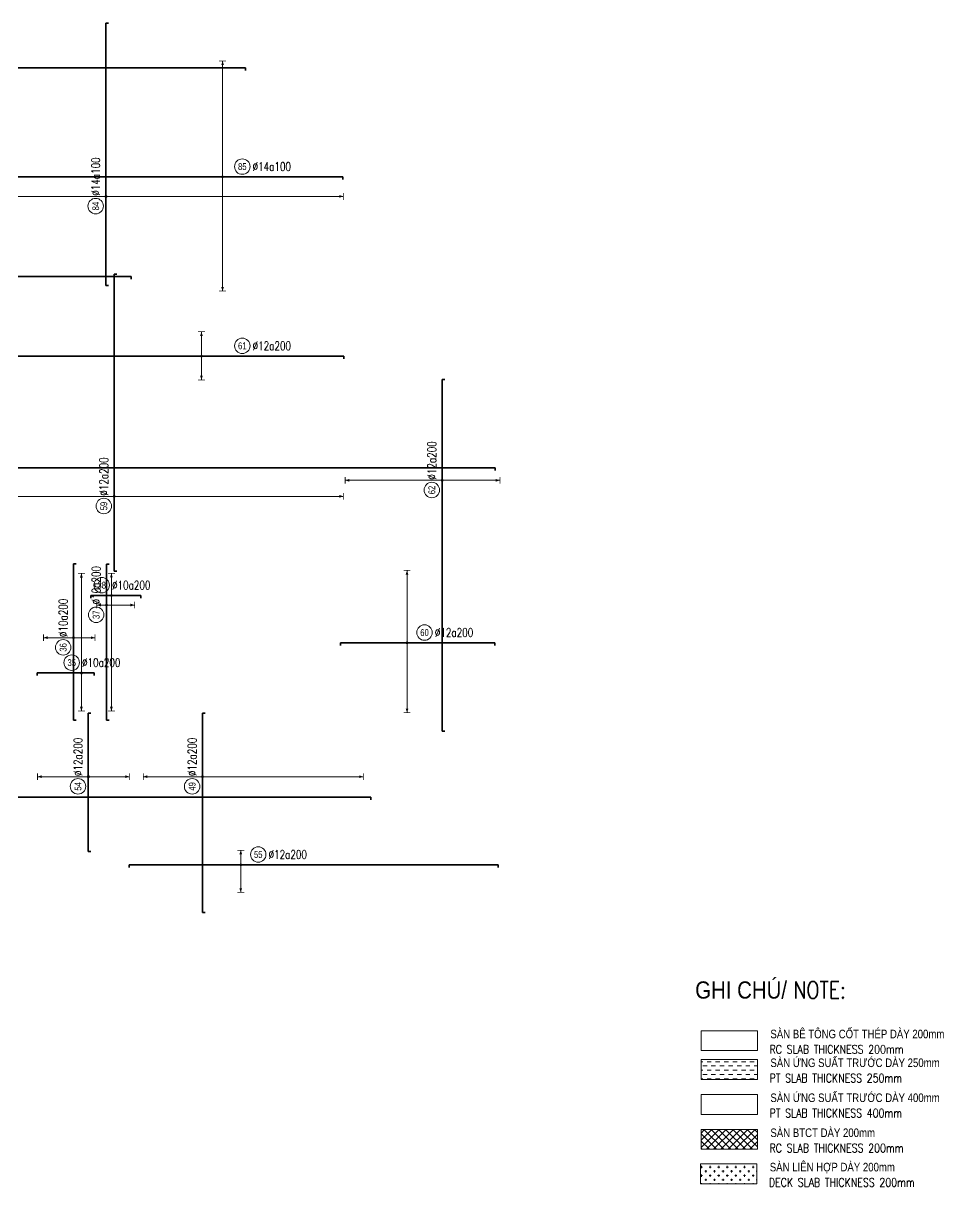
# Model space of a CAD drawing. Header units: millimetres. Extents: x -24156 to 1128921, y -12387 to 212709.
# Drawn here: x 164673 to 218223, y -7968 to 59689 of the extents above; entities that cross this region are included whole.
import ezdxf
from ezdxf.enums import TextEntityAlignment as Align

# ---------------------------------------------------------------- set-up
doc = ezdxf.new("R2010")
doc.units = ezdxf.units.MM
doc.header["$MEASUREMENT"] = 0
for name, color, linetype, lineweight in [('NDC_S_CONTINUOUS', 3, 'Continuous', 20), ('NDC_S_DIM', 1, 'Continuous', 9), ('NDC_S_ENG TEXT', 2, 'Continuous', 20), ('NDC_S_HATCH MATERIAL', 8, 'Continuous', 13), ('NDC_S_REBAR', 4, 'Continuous', 35), ('NDC_S_VN TEXT', 7, 'Continuous', 20)]:
    doc.layers.add(name, color=color, linetype=linetype, lineweight=lineweight)
doc.styles.add('ARIAL', font='arial.ttf', dxfattribs={"width": 0.8})
doc.styles.add('NDC_EN TXT', font='romans.shx', dxfattribs={"width": 0.8})
doc.styles.add('NDC_ROMANS', font='romans.shx', dxfattribs={"width": 0.8})
doc.styles.add('NDC_VIE TXT', font='arial.ttf', dxfattribs={"width": 0.8})

# ---------------------------------------------------------------- blocks, each defined once
blk = doc.blocks.new('*U14')
h = blk.add_hatch(color=6)
edge = h.paths.add_edge_path()
edge.add_arc((-2.99, 0), 0.3, 0, 360)
at = {"layer": 'NDC_S_DIM', "color": 8}
for q in [(-2.99, 4.24), (-2.99, -8.01)]:
    blk.add_line((-2.99, 0), q, dxfattribs=at)
for points in [[(-3.99, 4.24, 0.2, 0.2, 0), (-1.99, 4.24, 0, 0, 0)], [(-3.99, -8.01, 0.2, 0.2, 0), (-1.99, -8.01, 0, 0, 0)]]:
    blk.add_lwpolyline(points, format="xyseb", dxfattribs=at)
at = {"layer": 'NDC_S_DIM'}
blk.add_circle((2.1, 3), 2.25, dxfattribs=at)
at = {"layer": 'NDC_S_DIM', "color": 6}
blk.add_circle((-2.99, 0), 0.3, dxfattribs=at)
at = {"layer": 'NDC_S_DIM', "color": 8}
for points in [[(-3.39, 3.04), (-2.99, 4.24), (-2.59, 3.04)], [(-3.39, -6.81), (-2.99, -8.01), (-2.59, -6.81)]]:
    blk.add_solid(points, dxfattribs=at)
at = {"layer": 'NDC_S_REBAR'}
for p, q in [((0, 0), (-35.44, 0)), ((-35.44, 0), (-35.44, -0.75)), ((0, 0), (71.88, 0)), ((71.88, 0), (71.88, -0.75)), ((-35.44, -0.75), (-35.44, -0.75)), ((71.88, -0.75), (71.88, -0.75))]:
    blk.add_line(p, q, dxfattribs=at)
at = {"layer": 'NDC_S_VN TEXT', "style": 'ARIAL', "width": 0.8}
blk.add_attdef('KHT', text='', height=2, dxfattribs=at).set_placement((2.1, 3), align=Align.MIDDLE_CENTER)
at = {"layer": 'NDC_S_VN TEXT', "color": 3, "style": 'NDC_ROMANS', "width": 0.75}
blk.add_attdef('DKT', (5.1, 1.75), '', height=2.5, dxfattribs=at)
blk = doc.blocks.new('*U15')
h = blk.add_hatch(color=6)
edge = h.paths.add_edge_path()
edge.add_arc((-2.99, 0), 0.3, 0, 360)
at = {"layer": 'NDC_S_DIM', "color": 8}
for q in [(-2.99, 21.07), (-2.99, -14.93)]:
    blk.add_line((-2.99, 0), q, dxfattribs=at)
for points in [[(-3.99, 21.07, 0.2, 0.2, 0), (-1.99, 21.07, 0, 0, 0)], [(-3.99, -14.93, 0.2, 0.2, 0), (-1.99, -14.93, 0, 0, 0)]]:
    blk.add_lwpolyline(points, format="xyseb", dxfattribs=at)
at = {"layer": 'NDC_S_DIM'}
blk.add_circle((2.1, 3), 2.25, dxfattribs=at)
at = {"layer": 'NDC_S_DIM', "color": 6}
blk.add_circle((-2.99, 0), 0.3, dxfattribs=at)
at = {"layer": 'NDC_S_DIM', "color": 8}
for points in [[(-3.39, 19.87), (-2.99, 21.07), (-2.59, 19.87)], [(-3.39, -13.73), (-2.99, -14.93), (-2.59, -13.73)]]:
    blk.add_solid(points, dxfattribs=at)
at = {"layer": 'NDC_S_REBAR'}
for p, q in [((0, 0), (-139.3, 0)), ((-139.3, 0), (-139.3, -0.75)), ((0, 0), (192, 0)), ((192, 0), (192, -0.75)), ((-139.3, -0.75), (-139.3, -0.75)), ((192, -0.75), (192, -0.75))]:
    blk.add_line(p, q, dxfattribs=at)
at = {"layer": 'NDC_S_VN TEXT', "style": 'ARIAL', "width": 0.8}
blk.add_attdef('KHT', text='', height=2, dxfattribs=at).set_placement((2.1, 3), align=Align.MIDDLE_CENTER)
at = {"layer": 'NDC_S_VN TEXT', "color": 3, "style": 'NDC_ROMANS', "width": 0.75}
blk.add_attdef('DKT', (5.1, 1.75), '', height=2.5, dxfattribs=at)
blk = doc.blocks.new('*U17')
h = blk.add_hatch(color=6)
edge = h.paths.add_edge_path()
edge.add_arc((-2.99, 0), 0.3, 0, 360)
at = {"layer": 'NDC_S_DIM', "color": 8}
for q in [(-2.99, 21.07), (-2.99, -20.29)]:
    blk.add_line((-2.99, 0), q, dxfattribs=at)
for points in [[(-3.99, 21.07, 0.2, 0.2, 0), (-1.99, 21.07, 0, 0, 0)], [(-3.99, -20.29, 0.2, 0.2, 0), (-1.99, -20.29, 0, 0, 0)]]:
    blk.add_lwpolyline(points, format="xyseb", dxfattribs=at)
at = {"layer": 'NDC_S_DIM'}
blk.add_circle((2.1, 3), 2.25, dxfattribs=at)
at = {"layer": 'NDC_S_DIM', "color": 6}
blk.add_circle((-2.99, 0), 0.3, dxfattribs=at)
at = {"layer": 'NDC_S_DIM', "color": 8}
for points in [[(-3.39, 19.87), (-2.99, 21.07), (-2.59, 19.87)], [(-3.39, -19.09), (-2.99, -20.29), (-2.59, -19.09)]]:
    blk.add_solid(points, dxfattribs=at)
at = {"layer": 'NDC_S_REBAR'}
for p, q in [((0, 0), (-22.33, 0)), ((-22.33, 0), (-22.33, -0.75)), ((0, 0), (22.6, 0)), ((22.6, 0), (22.6, -0.75)), ((-22.33, -0.75), (-22.33, -0.75)), ((22.6, -0.75), (22.6, -0.75))]:
    blk.add_line(p, q, dxfattribs=at)
at = {"layer": 'NDC_S_VN TEXT', "style": 'ARIAL', "width": 0.8}
blk.add_attdef('KHT', text='', height=2, dxfattribs=at).set_placement((2.1, 3), align=Align.MIDDLE_CENTER)
at = {"layer": 'NDC_S_VN TEXT', "color": 3, "style": 'NDC_ROMANS', "width": 0.75}
blk.add_attdef('DKT', (5.1, 1.75), '', height=2.5, dxfattribs=at)
blk = doc.blocks.new('*U18')
h = blk.add_hatch(color=6)
edge = h.paths.add_edge_path()
edge.add_arc((-2.48, 0), 0.3, 0, 360)
at = {"layer": 'NDC_S_DIM', "color": 8}
for q in [(-2.48, 21.61), (-2.48, -27.14)]:
    blk.add_line((-2.48, 0), q, dxfattribs=at)
for points in [[(-3.48, 21.61, 0.2, 0.2, 0), (-1.48, 21.61, 0, 0, 0)], [(-3.48, -27.14, 0.2, 0.2, 0), (-1.48, -27.14, 0, 0, 0)]]:
    blk.add_lwpolyline(points, format="xyseb", dxfattribs=at)
at = {"layer": 'NDC_S_DIM'}
blk.add_circle((2.1, 3), 2.25, dxfattribs=at)
at = {"layer": 'NDC_S_DIM', "color": 6}
blk.add_circle((-2.48, 0), 0.3, dxfattribs=at)
at = {"layer": 'NDC_S_DIM', "color": 8}
for points in [[(-2.88, 20.41), (-2.48, 21.61), (-2.08, 20.41)], [(-2.88, -25.94), (-2.48, -27.14), (-2.08, -25.94)]]:
    blk.add_solid(points, dxfattribs=at)
at = {"layer": 'NDC_S_REBAR'}
for p, q in [((0, 0), (-155.02, 0)), ((-155.02, 0), (-155.02, -0.75)), ((0, 0), (212.54, 0)), ((212.54, 0), (212.54, -0.75)), ((-155.02, -0.75), (-155.02, -0.75)), ((212.54, -0.75), (212.54, -0.75))]:
    blk.add_line(p, q, dxfattribs=at)
at = {"layer": 'NDC_S_VN TEXT', "style": 'ARIAL', "width": 0.8}
blk.add_attdef('KHT', text='', height=2, dxfattribs=at).set_placement((2.1, 3), align=Align.MIDDLE_CENTER)
at = {"layer": 'NDC_S_VN TEXT', "color": 3, "style": 'NDC_ROMANS', "width": 0.75}
blk.add_attdef('DKT', (5.1, 1.75), '', height=2.5, dxfattribs=at)
blk = doc.blocks.new('*U20')
h = blk.add_hatch(color=6)
edge = h.paths.add_edge_path()
edge.add_arc((-2.48, 0), 0.3, 0, 360)
at = {"layer": 'NDC_S_DIM', "color": 8}
for q in [(-2.48, 7.09), (-2.48, -6.91)]:
    blk.add_line((-2.48, 0), q, dxfattribs=at)
for points in [[(-3.48, 7.09, 0.2, 0.2, 0), (-1.48, 7.09, 0, 0, 0)], [(-3.48, -6.91, 0.2, 0.2, 0), (-1.48, -6.91, 0, 0, 0)]]:
    blk.add_lwpolyline(points, format="xyseb", dxfattribs=at)
at = {"layer": 'NDC_S_DIM'}
blk.add_circle((9.4, 3), 2.25, dxfattribs=at)
at = {"layer": 'NDC_S_DIM', "color": 6}
blk.add_circle((-2.48, 0), 0.3, dxfattribs=at)
at = {"layer": 'NDC_S_DIM', "color": 8}
for points in [[(-2.88, 5.89), (-2.48, 7.09), (-2.08, 5.89)], [(-2.88, -5.71), (-2.48, -6.91), (-2.08, -5.71)]]:
    blk.add_solid(points, dxfattribs=at)
at = {"layer": 'NDC_S_REBAR'}
for p, q in [((0, 0), (-93.37, 0)), ((-93.37, 0), (-93.37, -0.75)), ((0, 0), (38.9, 0)), ((38.9, 0), (38.9, -0.75)), ((-93.37, -0.75), (-93.37, -0.75)), ((38.9, -0.75), (38.9, -0.75))]:
    blk.add_line(p, q, dxfattribs=at)
at = {"layer": 'NDC_S_VN TEXT', "style": 'ARIAL', "width": 0.8}
blk.add_attdef('KHT', text='', height=2, dxfattribs=at).set_placement((9.4, 3), align=Align.MIDDLE_CENTER)
at = {"layer": 'NDC_S_VN TEXT', "color": 3, "style": 'NDC_ROMANS', "width": 0.75}
blk.add_attdef('DKT', (12.4, 1.75), '', height=2.5, dxfattribs=at)
blk = doc.blocks.new('*U21')
h = blk.add_hatch(color=6)
edge = h.paths.add_edge_path()
edge.add_arc((3.66, 0), 0.3, 0, 360)
at = {"layer": 'NDC_S_DIM', "color": 8}
for q in [(3.66, 33.71), (3.66, -33.21)]:
    blk.add_line((3.66, 0), q, dxfattribs=at)
for points in [[(2.66, 33.71, 0.2, 0.2, 0), (4.66, 33.71, 0, 0, 0)], [(2.66, -33.21, 0.2, 0.2, 0), (4.66, -33.21, 0, 0, 0)]]:
    blk.add_lwpolyline(points, format="xyseb", dxfattribs=at)
at = {"layer": 'NDC_S_DIM'}
blk.add_circle((9.4, 3), 2.25, dxfattribs=at)
at = {"layer": 'NDC_S_DIM', "color": 6}
blk.add_circle((3.66, 0), 0.3, dxfattribs=at)
at = {"layer": 'NDC_S_DIM', "color": 8}
for points in [[(3.26, 32.51), (3.66, 33.71), (4.06, 32.51)], [(3.26, -32.01), (3.66, -33.21), (4.06, -32.01)]]:
    blk.add_solid(points, dxfattribs=at)
at = {"layer": 'NDC_S_REBAR'}
for p, q in [((0, 0), (-108.26, 0)), ((-108.26, 0), (-108.26, -0.75)), ((0, 0), (38.63, 0)), ((38.63, 0), (38.63, -0.75)), ((-108.26, -0.75), (-108.26, -0.75)), ((38.63, -0.75), (38.63, -0.75))]:
    blk.add_line(p, q, dxfattribs=at)
at = {"layer": 'NDC_S_VN TEXT', "style": 'ARIAL', "width": 0.8}
blk.add_attdef('KHT', text='', height=2, dxfattribs=at).set_placement((9.4, 3), align=Align.MIDDLE_CENTER)
at = {"layer": 'NDC_S_VN TEXT', "color": 3, "style": 'NDC_ROMANS', "width": 0.75}
blk.add_attdef('DKT', (12.4, 1.75), '', height=2.5, dxfattribs=at)
blk = doc.blocks.new('*U22')
h = blk.add_hatch(color=6)
edge = h.paths.add_edge_path()
edge.add_arc((0, 0), 0.3, 0, 360)
at = {"layer": 'NDC_S_DIM', "color": 8}
for q in [(0, 11.04), (0, -10.96)]:
    blk.add_line((0, 0), q, dxfattribs=at)
for points in [[(-1, 11.04, 0.2, 0.2, 0), (1, 11.04, 0, 0, 0)], [(-1, -10.96, 0.2, 0.2, 0), (1, -10.96, 0, 0, 0)]]:
    blk.add_lwpolyline(points, format="xyseb", dxfattribs=at)
at = {"layer": 'NDC_S_DIM'}
blk.add_circle((9.4, 3), 2.25, dxfattribs=at)
at = {"layer": 'NDC_S_DIM', "color": 6}
blk.add_circle((0, 0), 0.3, dxfattribs=at)
at = {"layer": 'NDC_S_DIM', "color": 8}
for points in [[(-0.4, 9.84), (0, 11.04), (0.4, 9.84)], [(-0.4, -9.76), (0, -10.96), (0.4, -9.76)]]:
    blk.add_solid(points, dxfattribs=at)
at = {"layer": 'NDC_S_REBAR'}
for p, q in [((0, 0), (-111.21, 0)), ((-111.21, 0), (-111.21, -0.75)), ((0, 0), (164.82, 0)), ((164.82, 0), (164.82, -0.75)), ((-111.21, -0.75), (-111.21, -0.75)), ((164.82, -0.75), (164.82, -0.75))]:
    blk.add_line(p, q, dxfattribs=at)
at = {"layer": 'NDC_S_VN TEXT', "style": 'ARIAL', "width": 0.8}
blk.add_attdef('KHT', text='', height=2, dxfattribs=at).set_placement((9.4, 3), align=Align.MIDDLE_CENTER)
at = {"layer": 'NDC_S_VN TEXT', "color": 3, "style": 'NDC_ROMANS', "width": 0.75}
blk.add_attdef('DKT', (12.4, 1.75), '', height=2.5, dxfattribs=at)
blk = doc.blocks.new('*U36')
h = blk.add_hatch(color=6)
edge = h.paths.add_edge_path()
edge.add_arc((0, 0), 0.3, 0, 360)
at = {"layer": 'NDC_S_DIM', "color": 8}
for q in [(0, 14.78), (0, -11.97)]:
    blk.add_line((0, 0), q, dxfattribs=at)
for points in [[(-1, 14.78, 0.2, 0.2, 0), (1, 14.78, 0, 0, 0)], [(-1, -11.97, 0.2, 0.2, 0), (1, -11.97, 0, 0, 0)]]:
    blk.add_lwpolyline(points, format="xyseb", dxfattribs=at)
at = {"layer": 'NDC_S_DIM'}
blk.add_circle((-2.82, 3), 2.25, dxfattribs=at)
at = {"layer": 'NDC_S_DIM', "color": 6}
blk.add_circle((0, 0), 0.3, dxfattribs=at)
at = {"layer": 'NDC_S_DIM', "color": 8}
for points in [[(-0.4, 13.58), (0, 14.78), (0.4, 13.58)], [(-0.4, -10.77), (0, -11.97), (0.4, -10.77)]]:
    blk.add_solid(points, dxfattribs=at)
at = {"layer": 'NDC_S_REBAR'}
for p, q in [((0, 0), (-21.78, 0)), ((-21.78, 0), (-21.78, -0.75)), ((0, 0), (18.52, 0)), ((18.52, 0), (18.52, -0.75)), ((-21.78, -0.75), (-21.78, -0.75)), ((18.52, -0.75), (18.52, -0.75))]:
    blk.add_line(p, q, dxfattribs=at)
at = {"layer": 'NDC_S_VN TEXT', "style": 'ARIAL', "width": 0.8}
blk.add_attdef('KHT', text='', height=2, dxfattribs=at).set_placement((-2.82, 3), align=Align.MIDDLE_CENTER)
at = {"layer": 'NDC_S_VN TEXT', "color": 3, "style": 'NDC_ROMANS', "width": 0.75}
blk.add_attdef('DKT', (0.18, 1.75), '', height=2.5, dxfattribs=at)
blk = doc.blocks.new('*U37')
h = blk.add_hatch(color=6)
edge = h.paths.add_edge_path()
edge.add_arc((0, 0), 0.3, 0, 360)
at = {"layer": 'NDC_S_DIM', "color": 8}
for q in [(0, 17.23), (0, -46.82)]:
    blk.add_line((0, 0), q, dxfattribs=at)
for points in [[(-1, 17.23, 0.2, 0.2, 0), (1, 17.23, 0, 0, 0)], [(-1, -46.82, 0.2, 0.2, 0), (1, -46.82, 0, 0, 0)]]:
    blk.add_lwpolyline(points, format="xyseb", dxfattribs=at)
at = {"layer": 'NDC_S_DIM'}
blk.add_circle((-2.82, 3), 2.25, dxfattribs=at)
at = {"layer": 'NDC_S_DIM', "color": 6}
blk.add_circle((0, 0), 0.3, dxfattribs=at)
at = {"layer": 'NDC_S_DIM', "color": 8}
for points in [[(-0.4, 16.03), (0, 17.23), (0.4, 16.03)], [(-0.4, -45.62), (0, -46.82), (0.4, -45.62)]]:
    blk.add_solid(points, dxfattribs=at)
at = {"layer": 'NDC_S_REBAR'}
for p, q in [((0, 0), (-39.53, 0)), ((-39.53, 0), (-39.53, -0.75)), ((0, 0), (18.52, 0)), ((18.52, 0), (18.52, -0.75)), ((-39.53, -0.75), (-39.53, -0.75)), ((18.52, -0.75), (18.52, -0.75))]:
    blk.add_line(p, q, dxfattribs=at)
at = {"layer": 'NDC_S_VN TEXT', "style": 'ARIAL', "width": 0.8}
blk.add_attdef('KHT', text='', height=2, dxfattribs=at).set_placement((-2.82, 3), align=Align.MIDDLE_CENTER)
at = {"layer": 'NDC_S_VN TEXT', "color": 3, "style": 'NDC_ROMANS', "width": 0.75}
blk.add_attdef('DKT', (0.18, 1.75), '', height=2.5, dxfattribs=at)
blk = doc.blocks.new('*U39')
h = blk.add_hatch(color=6)
edge = h.paths.add_edge_path()
edge.add_arc((0, 0), 0.3, 0, 360)
at = {"layer": 'NDC_S_DIM', "color": 8}
for q in [(0, 28.2), (0, -16.8)]:
    blk.add_line((0, 0), q, dxfattribs=at)
for points in [[(-1, 28.2, 0.2, 0.2, 0), (1, 28.2, 0, 0, 0)], [(-1, -16.8, 0.2, 0.2, 0), (1, -16.8, 0, 0, 0)]]:
    blk.add_lwpolyline(points, format="xyseb", dxfattribs=at)
at = {"layer": 'NDC_S_DIM'}
blk.add_circle((-2.82, 3), 2.25, dxfattribs=at)
at = {"layer": 'NDC_S_DIM', "color": 6}
blk.add_circle((0, 0), 0.3, dxfattribs=at)
at = {"layer": 'NDC_S_DIM', "color": 8}
for points in [[(-0.4, 27), (0, 28.2), (0.4, 27)], [(-0.4, -15.6), (0, -16.8), (0.4, -15.6)]]:
    blk.add_solid(points, dxfattribs=at)
at = {"layer": 'NDC_S_REBAR'}
for p, q in [((0, 0), (-72.96, 0)), ((-72.96, 0), (-72.96, -0.75)), ((0, 0), (29.32, 0)), ((29.32, 0), (29.32, -0.75)), ((-72.96, -0.75), (-72.96, -0.75)), ((29.32, -0.75), (29.32, -0.75))]:
    blk.add_line(p, q, dxfattribs=at)
at = {"layer": 'NDC_S_VN TEXT', "style": 'ARIAL', "width": 0.8}
blk.add_attdef('KHT', text='', height=2, dxfattribs=at).set_placement((-2.82, 3), align=Align.MIDDLE_CENTER)
at = {"layer": 'NDC_S_VN TEXT', "color": 3, "style": 'NDC_ROMANS', "width": 0.75}
blk.add_attdef('DKT', (0.18, 1.75), '', height=2.5, dxfattribs=at)
blk = doc.blocks.new('*U40')
h = blk.add_hatch(color=6)
edge = h.paths.add_edge_path()
edge.add_arc((0, 0), 0.3, 0, 360)
at = {"layer": 'NDC_S_DIM', "color": 8}
for q in [(0, 63.54), (0, -66.71)]:
    blk.add_line((0, 0), q, dxfattribs=at)
for points in [[(-1, 63.54, 0.2, 0.2, 0), (1, 63.54, 0, 0, 0)], [(-1, -66.71, 0.2, 0.2, 0), (1, -66.71, 0, 0, 0)]]:
    blk.add_lwpolyline(points, format="xyseb", dxfattribs=at)
at = {"layer": 'NDC_S_DIM'}
blk.add_circle((-2.82, 3), 2.25, dxfattribs=at)
at = {"layer": 'NDC_S_DIM', "color": 6}
blk.add_circle((0, 0), 0.3, dxfattribs=at)
at = {"layer": 'NDC_S_DIM', "color": 8}
for points in [[(-0.4, 62.34), (0, 63.54), (0.4, 62.34)], [(-0.4, -65.51), (0, -66.71), (0.4, -65.51)]]:
    blk.add_solid(points, dxfattribs=at)
at = {"layer": 'NDC_S_REBAR'}
for p, q in [((0, 0), (-21.79, 0)), ((-21.79, 0), (-21.79, -0.75)), ((0, 0), (64.63, 0)), ((64.63, 0), (64.63, -0.75)), ((-21.79, -0.75), (-21.79, -0.75)), ((64.63, -0.75), (64.63, -0.75))]:
    blk.add_line(p, q, dxfattribs=at)
at = {"layer": 'NDC_S_VN TEXT', "style": 'ARIAL', "width": 0.8}
blk.add_attdef('KHT', text='', height=2, dxfattribs=at).set_placement((-2.82, 3), align=Align.MIDDLE_CENTER)
at = {"layer": 'NDC_S_VN TEXT', "color": 3, "style": 'NDC_ROMANS', "width": 0.75}
blk.add_attdef('DKT', (0.18, 1.75), '', height=2.5, dxfattribs=at)
blk = doc.blocks.new('*U41')
h = blk.add_hatch(color=6)
edge = h.paths.add_edge_path()
edge.add_arc((0, 0), 0.3, 0, 360)
at = {"layer": 'NDC_S_DIM', "color": 8}
for q in [(0, 38.68), (0, -69.07)]:
    blk.add_line((0, 0), q, dxfattribs=at)
for points in [[(-1, 38.68, 0.2, 0.2, 0), (1, 38.68, 0, 0, 0)], [(-1, -69.07, 0.2, 0.2, 0), (1, -69.07, 0, 0, 0)]]:
    blk.add_lwpolyline(points, format="xyseb", dxfattribs=at)
at = {"layer": 'NDC_S_DIM'}
blk.add_circle((-2.82, 3), 2.25, dxfattribs=at)
at = {"layer": 'NDC_S_DIM', "color": 6}
blk.add_circle((0, 0), 0.3, dxfattribs=at)
at = {"layer": 'NDC_S_DIM', "color": 8}
for points in [[(-0.4, 37.48), (0, 38.68), (0.4, 37.48)], [(-0.4, -67.87), (0, -69.07), (0.4, -67.87)]]:
    blk.add_solid(points, dxfattribs=at)
at = {"layer": 'NDC_S_REBAR'}
for p, q in [((0, 0), (-25.9, 0)), ((-25.9, 0), (-25.9, -0.75)), ((0, 0), (50.34, 0)), ((50.34, 0), (50.34, -0.75)), ((-25.9, -0.75), (-25.9, -0.75)), ((50.34, -0.75), (50.34, -0.75))]:
    blk.add_line(p, q, dxfattribs=at)
at = {"layer": 'NDC_S_VN TEXT', "style": 'ARIAL', "width": 0.8}
blk.add_attdef('KHT', text='', height=2, dxfattribs=at).set_placement((-2.82, 3), align=Align.MIDDLE_CENTER)
at = {"layer": 'NDC_S_VN TEXT', "color": 3, "style": 'NDC_ROMANS', "width": 0.75}
blk.add_attdef('DKT', (0.18, 1.75), '', height=2.5, dxfattribs=at)
blk = doc.blocks.new('*U43')
h = blk.add_hatch(color=6)
edge = h.paths.add_edge_path()
edge.add_arc((0, 0), 0.3, 0, 360)
at = {"layer": 'NDC_S_DIM', "color": 8}
for q in [(0, 8.71), (0, -6.29)]:
    blk.add_line((0, 0), q, dxfattribs=at)
for points in [[(-1, 8.71, 0.2, 0.2, 0), (1, 8.71, 0, 0, 0)], [(-1, -6.29, 0.2, 0.2, 0), (1, -6.29, 0, 0, 0)]]:
    blk.add_lwpolyline(points, format="xyseb", dxfattribs=at)
at = {"layer": 'NDC_S_DIM'}
blk.add_circle((-2.82, 3), 2.25, dxfattribs=at)
at = {"layer": 'NDC_S_DIM', "color": 6}
blk.add_circle((0, 0), 0.3, dxfattribs=at)
at = {"layer": 'NDC_S_DIM', "color": 8}
for points in [[(-0.4, 7.51), (0, 8.71), (0.4, 7.51)], [(-0.4, -5.09), (0, -6.29), (0.4, -5.09)]]:
    blk.add_solid(points, dxfattribs=at)
at = {"layer": 'NDC_S_REBAR'}
for p, q in [((0, 0), (-23.99, 0)), ((-23.99, 0), (-23.99, -0.75)), ((0, 0), (21.43, 0)), ((21.43, 0), (21.43, -0.75)), ((-23.99, -0.75), (-23.99, -0.75)), ((21.43, -0.75), (21.43, -0.75))]:
    blk.add_line(p, q, dxfattribs=at)
at = {"layer": 'NDC_S_VN TEXT', "style": 'ARIAL', "width": 0.8}
blk.add_attdef('KHT', text='', height=2, dxfattribs=at).set_placement((-2.82, 3), align=Align.MIDDLE_CENTER)
at = {"layer": 'NDC_S_VN TEXT', "color": 3, "style": 'NDC_ROMANS', "width": 0.75}
blk.add_attdef('DKT', (0.18, 1.75), '', height=2.5, dxfattribs=at)
blk = doc.blocks.new('*U507')
h = blk.add_hatch(color=6)
edge = h.paths.add_edge_path()
edge.add_arc((0, 0), 0.3, 0, 360)
at = {"layer": 'NDC_S_DIM', "color": 8}
for q in [(0, 28.95), (0, -11.05)]:
    blk.add_line((0, 0), q, dxfattribs=at)
for points in [[(-1, 28.95, 0.2, 0.2, 0), (1, 28.95, 0, 0, 0)], [(-1, -11.05, 0.2, 0.2, 0), (1, -11.05, 0, 0, 0)]]:
    blk.add_lwpolyline(points, format="xyseb", dxfattribs=at)
at = {"layer": 'NDC_S_DIM'}
blk.add_circle((-2.82, 3), 2.25, dxfattribs=at)
at = {"layer": 'NDC_S_DIM', "color": 6}
blk.add_circle((0, 0), 0.3, dxfattribs=at)
at = {"layer": 'NDC_S_DIM', "color": 8}
for points in [[(-0.4, 27.75), (0, 28.95), (0.4, 27.75)], [(-0.4, -9.85), (0, -11.05), (0.4, -9.85)]]:
    blk.add_solid(points, dxfattribs=at)
at = {"layer": 'NDC_S_REBAR'}
for p, q in [((0, 0), (-12.88, 0)), ((-12.88, 0), (-12.88, -0.75)), ((0, 0), (3.73, 0)), ((3.73, 0), (3.73, -0.75)), ((-12.88, -0.75), (-12.88, -0.75)), ((3.73, -0.75), (3.73, -0.75))]:
    blk.add_line(p, q, dxfattribs=at)
at = {"layer": 'NDC_S_VN TEXT', "style": 'ARIAL', "width": 0.8}
blk.add_attdef('KHT', text='', height=2, dxfattribs=at).set_placement((-2.82, 3), align=Align.MIDDLE_CENTER)
at = {"layer": 'NDC_S_VN TEXT', "color": 3, "style": 'NDC_ROMANS', "width": 0.75}
blk.add_attdef('DKT', (0.18, 1.75), '', height=2.5, dxfattribs=at)
blk = doc.blocks.new('*U47')
h = blk.add_hatch(color=6)
edge = h.paths.add_edge_path()
edge.add_arc((0, 0), 0.3, 0, 360)
at = {"layer": 'NDC_S_DIM', "color": 8}
for q in [(0, 2.82), (0, -8.18)]:
    blk.add_line((0, 0), q, dxfattribs=at)
for points in [[(-1, 2.82, 0.2, 0.2, 0), (1, 2.82, 0, 0, 0)], [(-1, -8.18, 0.2, 0.2, 0), (1, -8.18, 0, 0, 0)]]:
    blk.add_lwpolyline(points, format="xyseb", dxfattribs=at)
at = {"layer": 'NDC_S_DIM'}
blk.add_circle((-2.82, 3), 2.25, dxfattribs=at)
at = {"layer": 'NDC_S_DIM', "color": 6}
blk.add_circle((0, 0), 0.3, dxfattribs=at)
at = {"layer": 'NDC_S_DIM', "color": 8}
for points in [[(-0.4, 1.62), (0, 2.82), (0.4, 1.62)], [(-0.4, -6.98), (0, -8.18), (0.4, -6.98)]]:
    blk.add_solid(points, dxfattribs=at)
at = {"layer": 'NDC_S_REBAR'}
for p, q in [((0, 0), (-33.48, 0)), ((-33.48, 0), (-33.48, -0.75)), ((0, 0), (11.88, 0)), ((11.88, 0), (11.88, -0.75)), ((-33.48, -0.75), (-33.48, -0.75)), ((11.88, -0.75), (11.88, -0.75))]:
    blk.add_line(p, q, dxfattribs=at)
at = {"layer": 'NDC_S_VN TEXT', "style": 'ARIAL', "width": 0.8}
blk.add_attdef('KHT', text='', height=2, dxfattribs=at).set_placement((-2.82, 3), align=Align.MIDDLE_CENTER)
at = {"layer": 'NDC_S_VN TEXT', "color": 3, "style": 'NDC_ROMANS', "width": 0.75}
blk.add_attdef('DKT', (0.18, 1.75), '', height=2.5, dxfattribs=at)
blk = doc.blocks.new('*U48')
h = blk.add_hatch(color=6)
edge = h.paths.add_edge_path()
edge.add_arc((0, 0), 0.3, 0, 360)
at = {"layer": 'NDC_S_DIM', "color": 8}
for q in [(0, 6.43), (0, -33.57)]:
    blk.add_line((0, 0), q, dxfattribs=at)
for points in [[(-1, 6.43, 0.2, 0.2, 0), (1, 6.43, 0, 0, 0)], [(-1, -33.57, 0.2, 0.2, 0), (1, -33.57, 0, 0, 0)]]:
    blk.add_lwpolyline(points, format="xyseb", dxfattribs=at)
at = {"layer": 'NDC_S_DIM'}
blk.add_circle((-2.82, 3), 2.25, dxfattribs=at)
at = {"layer": 'NDC_S_DIM', "color": 6}
blk.add_circle((0, 0), 0.3, dxfattribs=at)
at = {"layer": 'NDC_S_DIM', "color": 8}
for points in [[(-0.4, 5.23), (0, 6.43), (0.4, 5.23)], [(-0.4, -32.37), (0, -33.57), (0.4, -32.37)]]:
    blk.add_solid(points, dxfattribs=at)
at = {"layer": 'NDC_S_REBAR'}
for p, q in [((0, 0), (-5.98, 0)), ((-5.98, 0), (-5.98, -0.75)), ((0, 0), (8.54, 0)), ((8.54, 0), (8.54, -0.75)), ((-5.98, -0.75), (-5.98, -0.75)), ((8.54, -0.75), (8.54, -0.75))]:
    blk.add_line(p, q, dxfattribs=at)
at = {"layer": 'NDC_S_VN TEXT', "style": 'ARIAL', "width": 0.8}
blk.add_attdef('KHT', text='', height=2, dxfattribs=at).set_placement((-2.82, 3), align=Align.MIDDLE_CENTER)
at = {"layer": 'NDC_S_VN TEXT', "color": 3, "style": 'NDC_ROMANS', "width": 0.75}
blk.add_attdef('DKT', (0.18, 1.75), '', height=2.5, dxfattribs=at)
blk = doc.blocks.new('*U51')
h = blk.add_hatch(color=6)
edge = h.paths.add_edge_path()
edge.add_arc((-2.48, 0), 0.3, 0, 360)
at = {"layer": 'NDC_S_DIM', "color": 8}
for q in [(-2.48, 13.7), (-2.48, -15.55)]:
    blk.add_line((-2.48, 0), q, dxfattribs=at)
for points in [[(-3.48, 13.7, 0.2, 0.2, 0), (-1.48, 13.7, 0, 0, 0)], [(-3.48, -15.55, 0.2, 0.2, 0), (-1.48, -15.55, 0, 0, 0)]]:
    blk.add_lwpolyline(points, format="xyseb", dxfattribs=at)
at = {"layer": 'NDC_S_DIM'}
blk.add_circle((9.4, 3), 2.25, dxfattribs=at)
at = {"layer": 'NDC_S_DIM', "color": 6}
blk.add_circle((-2.48, 0), 0.3, dxfattribs=at)
at = {"layer": 'NDC_S_DIM', "color": 8}
for points in [[(-2.88, 12.5), (-2.48, 13.7), (-2.08, 12.5)], [(-2.88, -14.35), (-2.48, -15.55), (-2.08, -14.35)]]:
    blk.add_solid(points, dxfattribs=at)
at = {"layer": 'NDC_S_REBAR'}
for p, q in [((0, 0), (-64.06, 0)), ((-64.06, 0), (-64.06, -0.75)), ((0, 0), (185.75, 0)), ((185.75, 0), (185.75, -0.75)), ((-64.06, -0.75), (-64.06, -0.75)), ((185.75, -0.75), (185.75, -0.75))]:
    blk.add_line(p, q, dxfattribs=at)
at = {"layer": 'NDC_S_VN TEXT', "style": 'ARIAL', "width": 0.8}
blk.add_attdef('KHT', text='', height=2, dxfattribs=at).set_placement((9.4, 3), align=Align.MIDDLE_CENTER)
at = {"layer": 'NDC_S_VN TEXT', "color": 3, "style": 'NDC_ROMANS', "width": 0.75}
blk.add_attdef('DKT', (12.4, 1.75), '', height=2.5, dxfattribs=at)

msp = doc.modelspace()

# ---------------------------------------------------------------- hatches: boundary and pattern name
at = {"layer": 'NDC_S_HATCH MATERIAL'}
h = msp.add_hatch(dxfattribs=at)
h.set_pattern_fill('DASH', color=256, scale=2000)
h.set_pattern_definition([(0, (169701, -56446.66), (250, 250), [250, -250])])
h.paths.add_polyline_path([(204104.7, -571.5), (207382.5, -571.5), (207382.5, -1723.7), (204104.7, -1723.7)])
h = msp.add_hatch(dxfattribs=at)
h.set_pattern_fill('CROSS', color=256, scale=1000)
h.set_pattern_definition([(0, (7568.84, 6179.1), (250, 250), [125, -375]), (90, (7631.34, 6116.6), (-250, 250), [125, -375])])
h.paths.add_polyline_path([(204068.6, -6638.9), (204068.6, -7791.1), (207346.4, -7791.1), (207346.4, -6638.9)])

# ---------------------------------------------------------------- linework, layer by layer
at = {"layer": 'NDC_S_CONTINUOUS'}
for p, q in [((204104.7, 1101), (207382.5, 1101)), ((204104.7, -51.2), (204104.7, 1101)), ((207382.5, 1101), (207382.5, -51.2)), ((207382.5, -51.2), (204104.7, -51.2)), ((204104.7, -571.5), (207382.5, -571.5)), ((204104.7, -1723.7), (204104.7, -571.5)), ((207382.5, -571.5), (207382.5, -1723.7)), ((207382.5, -1723.7), (204104.7, -1723.7)), ((204104.7, -2606.1), (207382.5, -2606.1)), ((204104.7, -3758.3), (204104.7, -2606.1)), ((207382.5, -2606.1), (207382.5, -3758.3)), ((207382.5, -3758.3), (204104.7, -3758.3)), ((204104.7, -4640.8), (207382.5, -4640.8)), ((204104.7, -5793), (204104.7, -4640.8)), ((207382.5, -4640.8), (207382.5, -5793)), ((207382.5, -5793), (204104.7, -5793)), ((204068.6, -6638.9), (207346.4, -6638.9)), ((204068.6, -6638.9), (204068.6, -7791.1)), ((207346.4, -6638.9), (207346.4, -7791.1)), ((204068.6, -7791.1), (207346.4, -7791.1))]:
    msp.add_line(p, q, dxfattribs=at)
at = {"layer": 'NDC_S_HATCH MATERIAL', "linetype": 'Continuous', "ltscale": 500}
for p, q in [((204104.7, -4848.9), (204312.8, -4640.8)), ((204104.7, -5268), (204731.9, -4640.8)), ((204104.7, -5687.1), (205151, -4640.8)), ((205424.6, -5793), (204272.4, -4640.8)), ((204417.8, -5793), (205570, -4640.8)), ((205843.7, -5793), (204691.5, -4640.8)), ((204836.9, -5793), (205989.1, -4640.8)), ((206262.8, -5793), (205110.6, -4640.8)), ((205256, -5793), (206408.2, -4640.8)), ((206681.9, -5793), (205529.7, -4640.8)), ((205675.1, -5793), (206827.3, -4640.8)), ((207101, -5793), (205948.8, -4640.8)), ((206094.2, -5793), (207246.4, -4640.8)), ((207382.5, -5655.4), (206367.8, -4640.8)), ((207382.5, -5236.3), (206786.9, -4640.8)), ((207382.5, -4817.3), (207206, -4640.8)), ((205005.6, -5793), (204104.7, -4892.1)), ((204586.5, -5793), (204104.7, -5311.2)), ((206513.2, -5793), (207382.5, -4923.8)), ((206932.3, -5793), (207382.5, -5342.9)), ((204167.4, -5793), (204104.7, -5730.3)), ((207351.4, -5793), (207382.5, -5761.9))]:
    msp.add_line(p, q, dxfattribs=at)

# ---------------------------------------------------------------- block references
at = {"xscale": 200, "yscale": 200, "zscale": 200, "rotation": 90}
for name, p, values in [('*U41', (169485.5, 49621.3), {'KHT': '84', 'DKT': '%%c14a100'}), ('*U40', (169958.3, 32178.2), {'KHT': '59', 'DKT': '%%c12a200'}), ('*U39', (189040.4, 33111.3), {'KHT': '62', 'DKT': '%%c12a200'}), ('*U43', (167592.6, 23959.4), {'KHT': '36', 'DKT': '%%c10a200'}), ('*U47', (169514.7, 25857.4), {'KHT': '37', 'DKT': '%%c10a200'}), ('*U36', (168457, 15876), {'KHT': '54', 'DKT': '%%c12a200'}), ('*U37', (175096.7, 15876), {'KHT': '49', 'DKT': '%%c12a200'})]:
    msp.add_blockref(name, p, dxfattribs=at).add_auto_attribs(values)
at = {"xscale": 200, "yscale": 200, "zscale": 200}
for name, p, values in [('*U22', (144638.2, 57092.5), {'KHT': '81', 'DKT': '%%c14a100'}), ('*U21', (175535.6, 50754.6), {'KHT': '85', 'DKT': '%%c14a100'}), ('*U51', (133797.4, 44960.5), {'KHT': '51', 'DKT': '%%c12a200'}), ('*U20', (175535.6, 40332.7), {'KHT': '61', 'DKT': '%%c12a200'}), ('*U18', (149624.3, 33828.6), {'KHT': '53', 'DKT': '%%c12a200'}), ('*U17', (187596.5, 23658.3), {'KHT': '60', 'DKT': '%%c12a200'}), ('*U507', (168055.9, 21909.1), {'KHT': '35', 'DKT': '%%c10a200'}), ('*U48', (169800.7, 26413.8), {'KHT': '38', 'DKT': '%%c10a200'}), ('*U15', (146500.7, 14685.6), {'KHT': '47', 'DKT': '%%c12a200'}), ('*U14', (177923.4, 10751.4), {'KHT': '55', 'DKT': '%%c12a200'})]:
    msp.add_blockref(name, p, dxfattribs=at).add_auto_attribs(values)

# ---------------------------------------------------------------- texts
at = {"layer": 'NDC_S_ENG TEXT', "style": 'NDC_EN TXT', "width": 0.8}
for s, height, p in [('NOTE:', 1000, (209481.9, 2972.2)), ('RC SLAB THICKNESS 200mm', 500, (208087.5, -228.2)), ('PT SLAB THICKNESS 250mm', 500, (208087.5, -1900.6)), ('PT SLAB THICKNESS 400mm', 500, (208087.5, -3935.2)), ('RC SLAB THICKNESS 200mm', 500, (208087.5, -5969.9)), ('DECK SLAB THICKNESS 200mm', 500, (208051.4, -7968))]:
    msp.add_text(s, height=height, dxfattribs=at).set_placement(p)
at = {"layer": 'NDC_S_VN TEXT', "style": 'NDC_VIE TXT', "width": 0.85}
msp.add_text('GHI CHÚ/', height=1000, dxfattribs=at).set_placement((203763.1, 3972.2), align=Align.TOP_LEFT)
at = {"layer": 'NDC_S_VN TEXT', "style": 'NDC_VIE TXT', "width": 0.8}
for s, p in [('SÀN BÊ TÔNG CỐT THÉP DÀY 200mm', (208138.6, 663.6)), ('SÀN ỨNG SUẤT TRƯỚC DÀY 250mm', (208138.6, -1008.8)), ('SÀN ỨNG SUẤT TRƯỚC DÀY 400mm', (208138.6, -3043.5)), ('SÀN BTCT DÀY 200mm', (208138.6, -5078.2)), ('SÀN LIÊN HỢP DÀY 200mm', (208102.5, -7076.2))]:
    msp.add_text(s, height=500, dxfattribs=at).set_placement(p)

doc.saveas('drawing.dxf')
